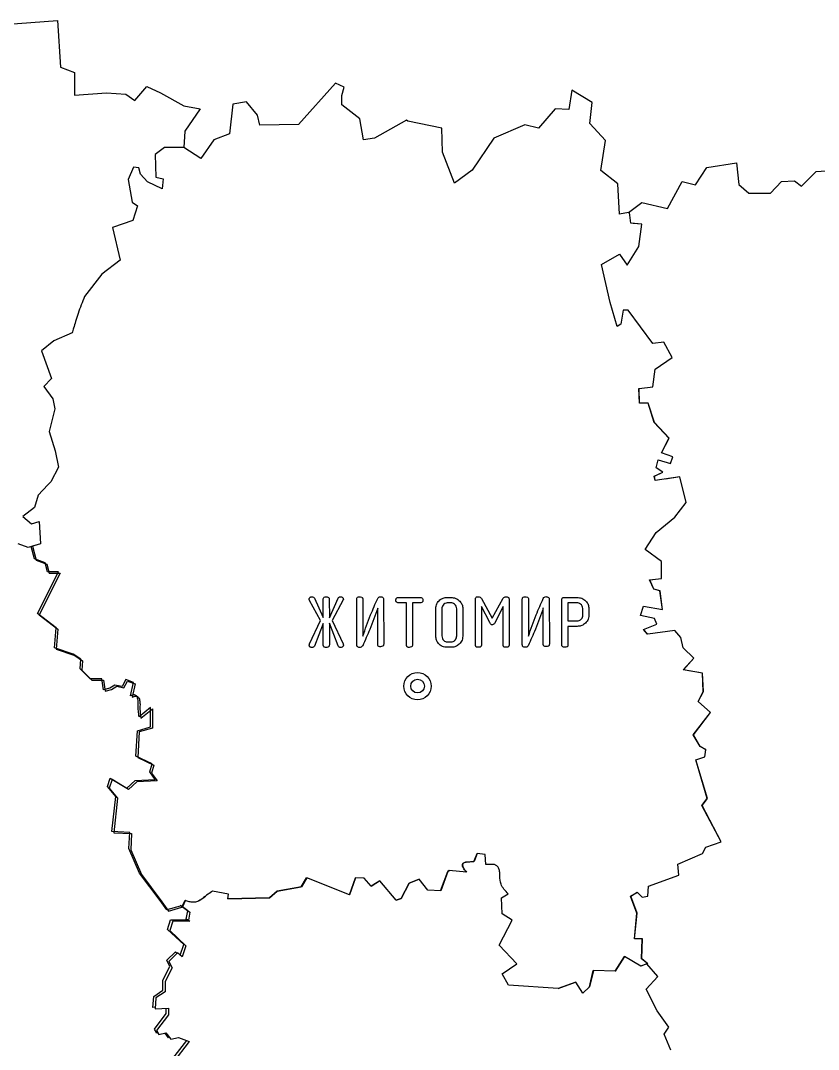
# Model space of a CAD drawing. Header units: millimetres. Extents: x 13 to 580, y 5 to 382.
# Drawn here: x 177.9 to 265.7, y 242.8 to 356.1 of the extents above; entities that cross this region are included whole.
import ezdxf

# ---------------------------------------------------------------- set-up
doc = ezdxf.new("R2010")
doc.units = ezdxf.units.MM

msp = doc.modelspace()

# ---------------------------------------------------------------- linework, layer by layer
at = {"color": 7, "linetype": 'Continuous', "lineweight": 25}
for p, q in [((176.04, 355.63), (181.91, 356.05)), ((181.91, 356.05), (182.27, 350.93)), ((182.27, 350.93), (183.8, 350.34)), ((183.8, 350.34), (183.8, 347.84)), ((212.55, 349.16), (208.46, 344.61)), ((213.49, 348.73), (212.55, 349.16)), ((183.8, 347.84), (187.3, 348.11)), ((187.3, 348.11), (189.45, 347.94)), ((189.45, 347.94), (190.45, 347.26)), ((190.45, 347.26), (191.75, 348.79)), ((191.75, 348.79), (193.27, 348.11)), ((193.27, 348.11), (195.84, 346.68)), ((213.23, 347.79), (213.49, 348.73)), ((213.23, 346.76), (213.23, 347.79)), ((238.57, 348.39), (238.25, 346.25)), ((240.81, 347.03), (238.57, 348.39)), ((195.84, 346.68), (197.62, 346.33)), ((201.23, 346.85), (200.87, 343.6)), ((202.75, 347.11), (201.23, 346.85)), ((203.95, 345.65), (202.75, 347.11)), ((215.21, 345.23), (213.23, 346.76)), ((240.55, 344.73), (240.81, 347.03)), ((197.62, 346.33), (195.94, 343.86)), ((204.21, 344.55), (203.95, 345.65)), ((236.72, 346.35), (234.91, 344.2)), ((238.25, 346.25), (236.72, 346.35)), ((208.46, 344.61), (204.21, 344.55)), ((215.63, 342.93), (215.21, 345.23)), ((220.34, 345.07), (216.83, 343.09)), ((220.5, 344.98), (220.34, 345.07)), ((224.26, 344.2), (220.5, 344.98)), ((233.38, 344.56), (229.97, 343.1)), ((234.91, 344.2), (233.38, 344.56)), ((242.27, 342.84), (240.55, 344.73)), ((195.94, 343.86), (195.84, 342.08)), ((200.87, 343.6), (199.15, 342.92)), ((224.33, 341.57), (224.26, 344.2)), ((199.15, 342.92), (197.72, 340.87)), ((216.83, 343.09), (215.63, 342.93)), ((229.97, 343.1), (227.57, 339.59)), ((241.76, 339.53), (242.27, 342.84)), ((193.7, 342.07), (192.69, 341.29)), ((192.69, 341.29), (192.76, 338.83)), ((195.84, 342.08), (193.7, 342.07)), ((197.72, 340.87), (195.84, 342.08)), ((225.63, 338.16), (224.33, 341.57)), ((190.29, 339.93), (189.71, 338.57)), ((190.88, 339.83), (190.29, 339.93)), ((191.07, 339.15), (190.88, 339.83)), ((252.17, 337.98), (253.43, 339.87)), ((253.43, 339.87), (256.68, 340.39)), ((256.68, 340.39), (256.94, 337.99)), ((191.82, 338.31), (191.07, 339.15)), ((192.76, 338.83), (193.54, 338.63)), ((227.57, 339.59), (225.63, 338.16)), ((243.64, 338.08), (241.76, 339.53)), ((263.85, 337.83), (265.47, 339.45)), ((265.47, 339.45), (269.92, 339.72)), ((189.71, 338.57), (190.13, 336.07)), ((193.44, 337.53), (191.82, 338.31)), ((193.54, 338.63), (193.44, 337.53)), ((243.8, 334.73), (243.64, 338.08)), ((249.09, 335.35), (250.71, 338.34)), ((250.71, 338.34), (252.17, 337.98)), ((256.94, 337.99), (258.04, 337.05)), ((260.44, 337.05), (261.64, 338.35)), ((261.64, 338.35), (263.07, 338.41)), ((263.07, 338.41), (263.85, 337.83)), ((258.04, 337.05), (260.44, 337.05)), ((190.13, 336.07), (190.72, 335.65)), ((190.72, 335.65), (190.2, 334.03)), ((244.81, 334.93), (246.27, 336.03)), ((246.27, 336.03), (249.09, 335.35)), ((244.79, 334.91), (243.8, 334.73)), ((244.9, 334.93), (244.77, 334.9)), ((244.77, 334.9), (244.81, 334.93)), ((245.07, 333.73), (244.9, 334.93)), ((190.2, 334.03), (187.99, 333.28)), ((187.99, 333.28), (188.84, 329.68)), ((246.27, 333.63), (245.07, 333.73)), ((246.27, 333.63), (245.31, 333.71)), ((245.94, 331.17), (246.27, 333.63)), ((245.94, 331.17), (246.27, 333.63)), ((244.65, 329.12), (245.94, 331.17)), ((244.65, 329.12), (245.94, 331.17)), ((188.84, 329.68), (186.79, 328.15)), ((241.82, 329.18), (243.8, 330.32)), ((241.83, 329.18), (243.8, 330.32)), ((243.8, 330.32), (244.65, 329.12)), ((243.8, 330.32), (243.8, 330.32)), ((242.77, 325.03), (241.82, 329.18)), ((242.77, 325.03), (241.83, 329.18)), ((186.79, 328.15), (184.91, 325.68)), ((243.55, 322.37), (242.77, 325.03)), ((243.55, 322.37), (242.77, 325.03)), ((244.23, 324.16), (243.97, 322.63)), ((244.75, 324.16), (244.23, 324.16)), ((247.48, 320.49), (244.75, 324.16)), ((247.48, 320.49), (244.75, 324.16)), ((243.97, 322.63), (243.55, 322.37)), ((243.55, 322.37), (243.55, 322.37)), ((181.51, 320.81), (180.15, 319.71)), ((183.55, 321.66), (181.51, 320.81)), ((248.68, 320.66), (247.48, 320.49)), ((248.68, 320.66), (247.48, 320.49)), ((249.62, 318.97), (248.68, 320.66)), ((249.62, 318.97), (248.68, 320.66)), ((180.15, 319.71), (181.25, 316.63)), ((247.74, 317.67), (249.62, 318.97)), ((247.74, 317.67), (249.62, 318.97)), ((247.48, 315.72), (247.74, 317.67)), ((247.48, 315.72), (247.74, 317.67)), ((181.25, 316.63), (180.41, 315.78)), ((180.41, 315.78), (181.42, 314.39)), ((245.95, 315.56), (246.88, 315.66)), ((246.02, 313.94), (245.95, 315.56)), ((245.96, 315.56), (247.48, 315.72)), ((246.02, 313.94), (245.96, 315.56)), ((181.42, 314.39), (181.61, 313.29)), ((246.96, 313.94), (246.02, 313.94)), ((246.96, 313.94), (246.02, 313.94)), ((247.65, 311.8), (246.96, 313.94)), ((247.64, 311.8), (246.96, 313.94)), ((181.61, 313.29), (181, 310.82)), ((249.26, 310.08), (247.64, 311.8)), ((249.27, 310.08), (247.65, 311.8)), ((181, 310.82), (181.68, 308.68)), ((248.42, 308.45), (249.26, 310.08)), ((248.43, 308.46), (249.27, 310.08)), ((181.68, 308.68), (182.04, 306.9)), ((249.69, 308.03), (248.42, 308.45)), ((249.69, 308.03), (248.43, 308.46)), ((247.84, 306.83), (248.07, 307.71)), ((247.84, 306.83), (248.07, 307.71)), ((248.07, 307.71), (249.43, 307.29)), ((248.07, 307.71), (248.07, 307.71)), ((249.43, 307.29), (249.69, 308.03)), ((249.43, 307.29), (249.69, 308.03)), ((182.04, 306.9), (181.19, 305.27)), ((247.64, 305.89), (248.59, 306.35)), ((247.74, 305.4), (247.64, 305.89)), ((247.65, 305.89), (248.59, 306.35)), ((247.75, 305.4), (247.65, 305.89)), ((248.59, 306.35), (247.84, 306.83)), ((248.59, 306.35), (247.84, 306.83)), ((180.84, 304.95), (179.8, 303.81)), ((181.19, 305.27), (180.84, 304.95)), ((247.75, 305.4), (247.74, 305.4)), ((250.47, 305.83), (247.75, 305.4)), ((250.47, 305.83), (248.87, 305.58)), ((251.16, 303.01), (250.47, 305.83)), ((251.15, 303), (250.47, 305.83)), ((179.8, 303.81), (179.38, 302.45)), ((179.38, 302.45), (178.11, 301.44)), ((249.89, 301.38), (251.16, 303.01)), ((249.89, 301.38), (251.15, 303)), ((178.11, 301.44), (179.05, 300.66)), ((247.84, 299.69), (249.89, 301.38)), ((247.85, 299.69), (249.89, 301.38)), ((179.05, 300.66), (179.9, 300.92)), ((179.9, 300.92), (180.06, 298.46)), ((246.64, 297.81), (247.84, 299.69)), ((246.65, 297.81), (247.85, 299.69)), ((178.7, 298.04), (177.6, 298.46)), ((180.06, 298.46), (178.7, 298.04)), ((179.4, 296.79), (179.02, 298.14)), ((180.06, 298.46), (179.15, 298.17)), ((179.15, 298.17), (179.58, 296.64)), ((180.56, 296.37), (179.4, 296.79)), ((248.43, 296.51), (246.64, 297.81)), ((248.44, 296.51), (246.65, 297.81)), ((179.58, 296.64), (180.74, 296.22)), ((180.82, 295.36), (180.56, 296.37)), ((180.74, 296.22), (181, 295.21)), ((248.43, 294.63), (248.43, 296.51)), ((248.44, 294.63), (248.44, 296.51)), ((179.72, 290.76), (182.02, 295.36)), ((182.21, 295.21), (179.9, 290.61)), ((182.02, 295.36), (180.82, 295.36)), ((181, 295.21), (182.21, 295.21)), ((247.13, 294.47), (248.43, 294.63)), ((247.14, 294.47), (248.44, 294.63)), ((247.59, 293.46), (247.13, 294.47)), ((247.59, 293.46), (247.14, 294.47)), ((248.28, 293.27), (247.59, 293.46)), ((248.27, 293.27), (247.59, 293.46)), ((210.22, 292.47), (211.19, 290.33)), ((211.19, 290.33), (211.19, 292.34)), ((211.85, 292.34), (211.86, 290.31)), ((211.86, 290.31), (212.82, 292.47)), ((213.37, 292.27), (212.17, 290.01)), ((214.87, 287.33), (214.87, 292.35)), ((215.54, 292.35), (215.54, 288.28)), ((217.84, 292.32), (217.85, 287.38)), ((219.45, 292.54), (221.83, 292.54)), ((224.83, 292.55), (225.23, 292.55)), ((227.94, 287.31), (227.94, 292.32)), ((228.6, 292.43), (229.79, 290.26)), ((229.79, 290.26), (231, 292.46)), ((231.65, 292.32), (231.66, 287.32)), ((233.11, 287.34), (233.11, 292.36)), ((233.78, 292.36), (233.78, 288.29)), ((236.08, 292.33), (236.09, 287.39)), ((237.47, 287.32), (237.47, 292.29)), ((237.74, 292.55), (239.11, 292.55)), ((248.53, 291.23), (248.27, 293.27)), ((248.54, 291.23), (248.28, 293.27)), ((210.88, 290), (209.68, 292.21)), ((217.18, 287.38), (217.18, 291.38)), ((220.34, 291.95), (219.45, 291.95)), ((220.34, 287.31), (220.34, 291.95)), ((221.01, 291.95), (221.01, 287.31)), ((221.83, 291.95), (221.01, 291.95)), ((223.58, 288.27), (223.58, 291.32)), ((224.25, 291.28), (224.25, 288.31)), ((225.22, 291.95), (224.84, 291.95)), ((225.89, 288.31), (225.89, 291.28)), ((226.56, 291.33), (226.56, 288.27)), ((229.52, 289.77), (228.61, 291.56)), ((228.61, 291.56), (228.61, 287.31)), ((230.99, 291.56), (230.04, 289.69)), ((230.99, 287.32), (230.99, 291.56)), ((235.42, 287.39), (235.42, 291.39)), ((239.1, 291.96), (238.14, 291.96)), ((238.14, 291.96), (238.14, 289.95)), ((239.77, 290.59), (239.77, 291.31)), ((240.44, 291.34), (240.44, 290.57)), ((246.13, 290.54), (246.45, 291.58)), ((246.14, 290.54), (246.46, 291.58)), ((246.45, 291.58), (246.46, 291.58)), ((246.46, 291.58), (248.54, 291.23)), ((181.76, 289.2), (179.72, 290.76)), ((179.9, 290.61), (181.95, 289.05)), ((209.68, 287.42), (210.88, 290)), ((212.17, 290.01), (213.37, 287.43)), ((247.65, 290.22), (246.13, 290.54)), ((247.66, 290.22), (246.14, 290.54)), ((247.91, 289.6), (247.65, 290.22)), ((247.92, 289.6), (247.66, 290.22)), ((181.6, 286.99), (181.76, 289.2)), ((181.95, 289.05), (181.79, 286.84)), ((211.19, 289.69), (210.23, 287.19)), ((211.19, 287.31), (211.19, 289.69)), ((212.82, 287.2), (211.86, 289.7)), ((211.86, 289.7), (211.86, 287.31)), ((238.14, 289.95), (239.1, 289.95)), ((239.14, 289.36), (238.14, 289.36)), ((238.14, 289.36), (238.14, 287.32)), ((246.45, 289.02), (247.91, 289.6)), ((246.91, 288.5), (246.45, 289.02)), ((246.46, 289.02), (247.92, 289.6)), ((246.92, 288.5), (246.46, 289.02)), ((249.9, 288.92), (246.92, 288.5)), ((250.57, 288.14), (249.89, 288.92)), ((250.58, 288.15), (249.9, 288.92)), ((246.92, 288.5), (246.91, 288.5)), ((250.83, 286.98), (250.57, 288.14)), ((250.84, 286.98), (250.58, 288.15)), ((183.65, 286.31), (181.6, 286.99)), ((181.79, 286.84), (183.83, 286.16)), ((225.23, 287.05), (224.84, 287.05)), ((224.85, 287.64), (225.22, 287.64)), ((252, 285.84), (250.83, 286.98)), ((252.01, 285.84), (250.84, 286.98)), ((184.49, 285.73), (183.65, 286.31)), ((183.83, 286.16), (184.68, 285.58)), ((184.42, 284.69), (184.49, 285.73)), ((184.68, 285.58), (184.61, 284.54)), ((250.83, 284.58), (252, 285.84)), ((250.85, 284.58), (252.01, 285.84)), ((185.53, 283.59), (184.42, 284.69)), ((184.61, 284.54), (185.72, 283.44)), ((252.94, 284.22), (250.83, 284.58)), ((252.96, 284.22), (250.85, 284.58)), ((186.79, 283.59), (185.53, 283.59)), ((185.72, 283.44), (186.98, 283.44)), ((186.99, 282.38), (186.79, 283.59)), ((186.98, 283.44), (187.18, 282.24)), ((189.45, 283.49), (189.03, 282.74)), ((189.22, 282.6), (189.64, 283.34)), ((190.3, 283.16), (189.45, 283.49)), ((189.64, 283.34), (190.49, 283.02)), ((253.04, 282.17), (252.94, 284.22)), ((253.05, 282.18), (252.96, 284.22)), ((187.67, 282.55), (186.99, 282.38)), ((187.18, 282.24), (187.86, 282.4)), ((188.25, 282.9), (187.67, 282.55)), ((187.86, 282.4), (188.44, 282.76)), ((189.03, 282.74), (188.25, 282.9)), ((188.44, 282.76), (189.22, 282.6)), ((189.97, 281.7), (190.3, 283.16)), ((190.49, 283.02), (190.16, 281.56)), ((252.46, 281.07), (253.04, 282.17)), ((252.47, 281.07), (253.05, 282.18)), ((253.82, 279.87), (252.46, 281.07)), ((253.83, 279.87), (252.47, 281.07)), ((192.18, 280.44), (190.91, 279.4)), ((191.1, 279.26), (192.37, 280.29)), ((192.18, 278.3), (192.18, 280.44)), ((192.37, 280.29), (192.37, 278.15)), ((251.94, 277.4), (253.82, 279.87)), ((251.96, 277.41), (253.83, 279.87)), ((190.55, 275.05), (190.72, 277.87)), ((190.72, 277.87), (192.18, 278.3)), ((190.91, 277.73), (190.75, 274.91)), ((192.37, 278.15), (190.91, 277.73)), ((252.69, 276.14), (251.94, 277.4)), ((252.7, 276.14), (251.96, 277.41)), ((253.31, 275.78), (252.69, 276.14)), ((253.32, 275.79), (252.7, 276.14)), ((253.21, 275), (253.31, 275.78)), ((253.22, 275.01), (253.32, 275.79)), ((192.34, 274.21), (190.55, 275.05)), ((190.75, 274.91), (192.53, 274.06)), ((192.08, 273.33), (192.34, 274.21)), ((252.2, 274.68), (253.21, 275)), ((253.47, 270.4), (252.2, 274.68)), ((252.22, 274.68), (253.22, 275.01)), ((253.49, 270.4), (252.22, 274.68)), ((192.69, 272.49), (192.08, 273.33)), ((192.53, 274.06), (192.27, 273.19)), ((192.27, 273.19), (192.89, 272.34)), ((187.41, 271.71), (187.73, 272.65)), ((187.93, 272.5), (187.6, 271.56)), ((187.73, 272.65), (189.55, 271.55)), ((189.74, 271.4), (187.93, 272.5)), ((189.55, 271.55), (190.46, 272.39)), ((190.65, 272.25), (189.74, 271.4)), ((190.46, 272.39), (192.69, 272.49)), ((192.89, 272.34), (190.65, 272.25)), ((188.35, 270.61), (187.41, 271.71)), ((187.6, 271.56), (188.54, 270.46)), ((187.92, 266.78), (188.35, 270.61)), ((188.54, 270.46), (188.13, 266.63)), ((252.89, 269.65), (253.47, 270.4)), ((255, 265.63), (252.89, 269.65)), ((252.9, 269.65), (253.49, 270.4)), ((255.01, 265.63), (252.9, 269.65)), ((189.87, 266.68), (187.92, 266.78)), ((188.13, 266.63), (190.07, 266.54)), ((189.77, 264.9), (189.87, 266.68)), ((190.07, 266.54), (189.98, 264.75)), ((253.31, 265.04), (255, 265.63)), ((253.33, 265.04), (255.01, 265.63)), ((190.97, 262.17), (189.77, 264.9)), ((189.98, 264.75), (191.18, 262.03)), ((227.78, 263.47), (228.13, 264.35)), ((228.15, 264.35), (227.8, 263.47)), ((228.13, 264.35), (228.15, 264.35)), ((229, 264.25), (228.15, 264.35)), ((229.09, 263.15), (229, 264.25)), ((250.23, 263.16), (252.95, 264.36)), ((250.24, 263.16), (252.97, 264.36)), ((252.95, 264.36), (253.31, 265.04)), ((252.97, 264.36), (253.33, 265.04)), ((226.93, 263.41), (227.78, 263.47)), ((227.8, 263.47), (226.95, 263.41)), ((230.04, 263.15), (229.09, 263.15)), ((250.33, 261.96), (250.23, 263.16)), ((250.34, 261.96), (250.24, 263.16)), ((193.21, 259.18), (190.97, 262.17)), ((191.18, 262.03), (193.42, 259.04)), ((208.76, 260.67), (209.35, 261.68)), ((209.37, 261.68), (208.78, 260.67)), ((209.35, 261.68), (209.37, 261.67)), ((214.07, 259.8), (209.37, 261.68)), ((214.06, 259.81), (214.73, 261.68)), ((214.75, 261.68), (214.07, 259.8)), ((214.73, 261.68), (214.75, 261.68)), ((215.69, 261.62), (214.75, 261.68)), ((224.11, 260.23), (224.89, 262.37)), ((224.91, 262.37), (224.13, 260.23)), ((224.89, 262.37), (225.05, 262.47)), ((225.07, 262.47), (224.91, 262.37)), ((225.05, 262.47), (225.07, 262.46)), ((226.95, 262.3), (225.07, 262.47)), ((246.99, 260.76), (250.33, 261.96)), ((247, 260.76), (250.34, 261.96)), ((206.1, 260.22), (208.76, 260.67)), ((208.78, 260.67), (206.12, 260.22)), ((216.47, 260.74), (215.69, 261.62)), ((216.47, 260.75), (217.39, 261.36)), ((217.41, 261.36), (216.47, 260.74)), ((217.39, 261.36), (217.4, 261.35)), ((219.2, 259.22), (217.41, 261.36)), ((219.76, 259.38), (220.64, 261.1)), ((220.66, 261.1), (219.78, 259.38)), ((220.64, 261.1), (221.74, 261.52)), ((221.76, 261.52), (220.66, 261.1)), ((221.74, 261.52), (221.75, 261.52)), ((222.7, 260.32), (221.76, 261.52)), ((246.92, 259.65), (246.99, 260.76)), ((246.94, 259.65), (247, 260.76)), ((200.77, 259.89), (198.99, 260.21)), ((200.67, 259.37), (200.77, 259.89)), ((200.67, 259.37), (205.26, 259.47)), ((205.28, 259.47), (200.67, 259.37)), ((205.26, 259.47), (206.1, 260.22)), ((206.12, 260.22), (205.28, 259.47)), ((224.13, 260.23), (222.7, 260.32)), ((230.82, 259.48), (231.56, 259.91)), ((230.88, 257.7), (230.82, 259.48)), ((245.04, 259.65), (245.72, 260.07)), ((245.72, 257.77), (245.04, 259.65)), ((245.06, 259.65), (245.74, 260.08)), ((245.74, 257.77), (245.06, 259.65)), ((245.72, 260.07), (245.73, 260.07)), ((245.74, 260.08), (246.32, 259.56)), ((246.32, 259.56), (246.94, 259.65)), ((246.32, 259.56), (246.92, 259.65)), ((193.96, 258.15), (193.21, 259.18)), ((193.42, 259.04), (194.16, 258)), ((195.42, 258.57), (193.96, 258.15)), ((194.16, 258), (195.62, 258.43)), ((195.45, 258.63), (195.42, 258.57)), ((195.67, 258.47), (195.45, 258.63)), ((195.62, 258.43), (195.98, 259.21)), ((196, 259.2), (195.65, 258.42)), ((195.65, 258.42), (195.68, 258.49)), ((196.26, 258.05), (195.67, 258.47)), ((195.68, 258.49), (196.49, 257.91)), ((197.51, 259.17), (197.83, 259.37)), ((219.2, 259.22), (219.76, 259.38)), ((219.78, 259.38), (219.2, 259.22)), ((196.1, 257.14), (196.26, 258.05)), ((196.26, 257.04), (196.1, 257.14)), ((196.49, 257.91), (196.33, 257)), ((231.99, 257.02), (230.88, 257.7)), ((245.46, 254.95), (245.72, 257.77)), ((245.48, 254.95), (245.74, 257.77)), ((194.05, 256), (194.38, 257.04)), ((195.84, 254.32), (194.05, 256)), ((194.61, 256.9), (194.28, 255.86)), ((194.38, 257.04), (196.26, 257.04)), ((196.49, 256.9), (194.61, 256.9)), ((196.33, 257), (196.49, 256.9)), ((230.56, 254.26), (231.99, 257.02)), ((194.28, 255.86), (196.07, 254.17)), ((246.31, 254.95), (245.46, 254.95)), ((246.33, 254.95), (245.48, 254.95)), ((246.24, 252.74), (246.31, 254.95)), ((246.26, 252.74), (246.33, 254.95)), ((195.43, 253.15), (195.84, 254.32)), ((196.07, 254.17), (195.65, 252.97)), ((232.51, 252.22), (230.56, 254.26)), ((193.96, 252.6), (194.9, 253.54)), ((194.31, 251.92), (193.96, 252.6)), ((195.13, 253.4), (194.19, 252.45)), ((194.9, 253.54), (195.1, 253.37)), ((195.65, 252.97), (195.13, 253.4)), ((243.33, 251.38), (244.36, 253)), ((244.38, 253), (243.35, 251.38)), ((244.36, 253), (244.38, 252.99)), ((246.17, 251.96), (244.38, 253)), ((246.93, 252.22), (246.24, 252.74)), ((246.94, 252.22), (246.26, 252.74)), ((193.53, 250.39), (194.31, 251.92)), ((194.55, 251.77), (193.77, 250.25)), ((194.19, 252.45), (194.55, 251.77)), ((230.89, 251.11), (232.51, 252.22)), ((240.5, 249.66), (240.92, 251.47)), ((240.95, 251.47), (240.52, 249.66)), ((240.92, 251.47), (240.94, 251.47)), ((243.35, 251.38), (240.95, 251.47)), ((246.16, 251.97), (246.49, 252.08)), ((246.82, 252.19), (246.17, 251.96)), ((246.81, 252.19), (246.94, 252.22)), ((246.81, 252.19), (246.81, 252.19)), ((248.05, 250.8), (246.82, 252.19)), ((246.88, 252.21), (246.93, 252.22)), ((193.53, 249.29), (193.53, 250.39)), ((231.57, 249.85), (230.89, 251.11)), ((246.75, 249.4), (248.05, 250.8)), ((192.53, 248.61), (193.53, 249.29)), ((193.77, 250.25), (193.77, 249.14)), ((237.05, 249.49), (231.57, 249.85)), ((237.04, 249.49), (238.98, 250.18)), ((239, 250.18), (237.05, 249.49)), ((238.98, 250.18), (238.98, 250.17)), ((239.78, 248.98), (239, 250.18)), ((239.77, 248.99), (240.5, 249.66)), ((240.52, 249.66), (239.78, 248.98)), ((247.96, 247.03), (246.75, 249.4)), ((192.43, 247.41), (192.53, 248.61)), ((192.76, 248.46), (192.67, 247.26)), ((193.77, 249.14), (192.76, 248.46)), ((192.68, 247.42), (192.43, 247.41)), ((192.67, 247.26), (194.13, 247.33)), ((193.89, 246.72), (193.89, 247.32)), ((194.13, 247.33), (194.13, 246.58)), ((249.25, 245.25), (247.96, 247.03)), ((192.59, 245.01), (193.89, 246.72)), ((194.13, 246.58), (192.83, 244.86)), ((192.85, 244.58), (192.59, 245.01)), ((192.83, 244.86), (193.09, 244.44)), ((248.74, 244.47), (249.25, 245.25)), ((192.98, 244.61), (192.85, 244.58)), ((193.09, 244.44), (193.87, 244.6)), ((194.15, 244.06), (193.76, 244.58)), ((193.87, 244.6), (194.39, 243.92)), ((194.26, 244.09), (194.15, 244.06)), ((194.38, 241.44), (196.16, 243.76)), ((194.39, 243.92), (195.23, 244.08)), ((196.43, 243.66), (194.62, 241.29)), ((195.23, 244.08), (196.43, 243.66)), ((249.48, 242.69), (248.74, 244.47))]:
    msp.add_line(p, q, dxfattribs=at)
for radius in [1.5, 0.75]:
    msp.add_circle((221.57, 282.78), radius, dxfattribs=at)
for points, knots in [([(184.91, 325.68), (184.66, 325.06), (184.28, 324.16), (184, 323.22), (183.91, 322.92)], [0, 0, 0, 0, 0.6843924, 1, 1, 1, 1]), ([(183.91, 322.92), (183.84, 322.68), (183.72, 322.26), (183.6, 321.84), (183.55, 321.66)], [0, 0, 0, 0, 0.579253, 1, 1, 1, 1]), ([(209.65, 292.34), (209.65, 292.39), (209.65, 292.47), (209.73, 292.57), (209.83, 292.61), (209.89, 292.61), (209.92, 292.61)], [0, 0, 0, 0, 0.2806377, 0.5589721, 0.7788631, 1, 1, 1, 1]), ([(209.68, 292.21), (209.67, 292.23), (209.65, 292.28), (209.65, 292.32), (209.65, 292.34)], [0, 0, 0, 0, 0.559202, 1, 1, 1, 1]), ([(209.92, 292.61), (209.99, 292.61), (210.11, 292.6), (210.18, 292.51), (210.22, 292.47)], [0, 0, 0, 0, 0.560979, 1, 1, 1, 1]), ([(211.19, 292.34), (211.19, 292.38), (211.19, 292.47), (211.3, 292.6), (211.42, 292.61), (211.49, 292.61)], [0, 0, 0, 0, 0.281436, 0.560197, 1, 1, 1, 1]), ([(211.49, 292.61), (211.54, 292.61), (211.63, 292.61), (211.76, 292.56), (211.84, 292.46), (211.85, 292.38), (211.85, 292.34)], [0, 0, 0, 0, 0.281228, 0.560987, 0.779912, 1, 1, 1, 1]), ([(212.82, 292.47), (212.85, 292.51), (212.91, 292.6), (213.01, 292.61), (213.05, 292.61)], [0, 0, 0, 0, 0.559513, 1, 1, 1, 1]), ([(213.05, 292.61), (213.09, 292.61), (213.19, 292.61), (213.32, 292.56), (213.39, 292.46), (213.4, 292.38), (213.4, 292.35)], [0, 0, 0, 0, 0.28124, 0.560551, 0.779656, 1, 1, 1, 1]), ([(213.4, 292.35), (213.4, 292.33), (213.4, 292.3), (213.38, 292.28), (213.37, 292.27)], [0, 0, 0, 0, 0.559006, 1, 1, 1, 1]), ([(214.87, 292.35), (214.87, 292.39), (214.88, 292.48), (214.99, 292.6), (215.1, 292.61), (215.17, 292.61)], [0, 0, 0, 0, 0.281448, 0.560417, 1, 1, 1, 1]), ([(215.17, 292.61), (215.26, 292.61), (215.37, 292.61), (215.48, 292.53), (215.53, 292.46), (215.54, 292.39), (215.54, 292.35)], [0, 0, 0, 0, 0.498897, 0.624506, 0.750276, 1, 1, 1, 1]), ([(215.54, 288.28), (215.82, 289.07), (216.31, 290.47), (216.92, 291.83), (217.18, 292.43)], [0, 0, 0, 0, 0.559855, 1, 1, 1, 1]), ([(217.18, 292.43), (217.22, 292.49), (217.3, 292.59), (217.42, 292.61), (217.48, 292.62)], [0, 0, 0, 0, 0.559078, 1, 1, 1, 1]), ([(217.48, 292.62), (217.53, 292.61), (217.62, 292.61), (217.76, 292.55), (217.84, 292.44), (217.84, 292.36), (217.84, 292.32)], [0, 0, 0, 0, 0.281021, 0.56014, 0.77958, 1, 1, 1, 1]), ([(219.19, 292.24), (219.19, 292.29), (219.19, 292.37), (219.25, 292.48), (219.35, 292.54), (219.42, 292.54), (219.45, 292.54)], [0, 0, 0, 0, 0.281082, 0.559589, 0.779229, 1, 1, 1, 1]), ([(219.45, 291.95), (219.41, 291.95), (219.33, 291.96), (219.23, 292.04), (219.19, 292.14), (219.19, 292.21), (219.19, 292.24)], [0, 0, 0, 0, 0.280325, 0.558434, 0.778751, 1, 1, 1, 1]), ([(221.83, 292.54), (221.88, 292.54), (221.97, 292.54), (222.1, 292.47), (222.16, 292.36), (222.17, 292.28), (222.17, 292.25)], [0, 0, 0, 0, 0.280904, 0.559553, 0.779124, 1, 1, 1, 1]), ([(222.17, 292.25), (222.17, 292.2), (222.16, 292.1), (222.03, 291.96), (221.91, 291.95), (221.83, 291.95)], [0, 0, 0, 0, 0.281394, 0.560261, 1, 1, 1, 1]), ([(223.58, 291.32), (223.61, 291.51), (223.65, 291.87), (224, 292.27), (224.4, 292.51), (224.69, 292.53), (224.83, 292.55)], [0, 0, 0, 0, 0.2794216, 0.5592025, 0.779537, 1, 1, 1, 1]), ([(225.23, 292.55), (225.41, 292.53), (225.79, 292.49), (226.22, 292.17), (226.51, 291.77), (226.54, 291.47), (226.56, 291.33)], [0, 0, 0, 0, 0.280058, 0.559753, 0.780026, 1, 1, 1, 1]), ([(227.94, 292.32), (227.94, 292.37), (227.95, 292.46), (228.02, 292.57), (228.12, 292.62), (228.19, 292.62), (228.23, 292.62)], [0, 0, 0, 0, 0.2808638, 0.5588539, 0.7790063, 1, 1, 1, 1]), ([(228.23, 292.62), (228.31, 292.61), (228.46, 292.59), (228.56, 292.48), (228.6, 292.43)], [0, 0, 0, 0, 0.558511, 1, 1, 1, 1]), ([(231, 292.46), (231.04, 292.51), (231.12, 292.6), (231.24, 292.62), (231.29, 292.62)], [0, 0, 0, 0, 0.560308, 1, 1, 1, 1]), ([(231.29, 292.62), (231.34, 292.62), (231.44, 292.62), (231.57, 292.56), (231.65, 292.44), (231.65, 292.36), (231.65, 292.32)], [0, 0, 0, 0, 0.280986, 0.560251, 0.779642, 1, 1, 1, 1]), ([(233.11, 292.36), (233.11, 292.4), (233.12, 292.49), (233.23, 292.61), (233.34, 292.62), (233.41, 292.62)], [0, 0, 0, 0, 0.2814482, 0.5604169, 1, 1, 1, 1]), ([(233.41, 292.62), (233.5, 292.62), (233.61, 292.61), (233.72, 292.54), (233.77, 292.47), (233.78, 292.4), (233.78, 292.36)], [0, 0, 0, 0, 0.498897, 0.624506, 0.750276, 1, 1, 1, 1]), ([(233.78, 288.29), (234.06, 289.08), (234.55, 290.48), (235.16, 291.84), (235.42, 292.44)], [0, 0, 0, 0, 0.559855, 1, 1, 1, 1]), ([(235.42, 292.44), (235.46, 292.5), (235.54, 292.6), (235.66, 292.62), (235.71, 292.63)], [0, 0, 0, 0, 0.559078, 1, 1, 1, 1]), ([(235.71, 292.63), (235.76, 292.62), (235.86, 292.62), (236, 292.56), (236.08, 292.45), (236.08, 292.37), (236.08, 292.33)], [0, 0, 0, 0, 0.281021, 0.56014, 0.77958, 1, 1, 1, 1]), ([(237.47, 292.29), (237.47, 292.33), (237.47, 292.41), (237.54, 292.51), (237.64, 292.55), (237.7, 292.55), (237.74, 292.55)], [0, 0, 0, 0, 0.280738, 0.5585041, 0.7787512, 1, 1, 1, 1]), ([(239.11, 292.55), (239.3, 292.53), (239.67, 292.5), (240.1, 292.18), (240.39, 291.78), (240.42, 291.48), (240.44, 291.34)], [0, 0, 0, 0, 0.28001, 0.559683, 0.779981, 1, 1, 1, 1]), ([(217.18, 291.38), (216.9, 290.59), (216.4, 289.18), (215.79, 287.82), (215.53, 287.22)], [0, 0, 0, 0, 0.559866, 1, 1, 1, 1]), ([(224.84, 291.95), (224.75, 291.93), (224.57, 291.9), (224.38, 291.72), (224.27, 291.5), (224.26, 291.35), (224.25, 291.28)], [0, 0, 0, 0, 0.278576, 0.558776, 0.779258, 1, 1, 1, 1]), ([(225.89, 291.28), (225.87, 291.38), (225.85, 291.58), (225.67, 291.79), (225.45, 291.93), (225.29, 291.94), (225.22, 291.95)], [0, 0, 0, 0, 0.279536, 0.559301, 0.779565, 1, 1, 1, 1]), ([(235.42, 291.39), (235.14, 290.6), (234.64, 289.19), (234.03, 287.83), (233.77, 287.23)], [0, 0, 0, 0, 0.5598665, 1, 1, 1, 1]), ([(239.77, 291.31), (239.76, 291.41), (239.73, 291.61), (239.54, 291.81), (239.33, 291.94), (239.18, 291.95), (239.1, 291.96)], [0, 0, 0, 0, 0.279246, 0.559282, 0.779667, 1, 1, 1, 1]), ([(239.1, 289.95), (239.2, 289.96), (239.39, 289.98), (239.61, 290.15), (239.75, 290.36), (239.76, 290.52), (239.77, 290.59)], [0, 0, 0, 0, 0.279682, 0.559538, 0.779743, 1, 1, 1, 1]), ([(240.44, 290.57), (240.41, 290.38), (240.36, 290.01), (240, 289.62), (239.58, 289.39), (239.28, 289.37), (239.14, 289.36)], [0, 0, 0, 0, 0.279027, 0.558953, 0.779361, 1, 1, 1, 1]), ([(229.76, 289.53), (229.72, 289.54), (229.66, 289.55), (229.58, 289.65), (229.55, 289.73), (229.52, 289.77)], [0, 0, 0, 0, 0.277495, 0.559505, 1, 1, 1, 1]), ([(230.04, 289.69), (230.03, 289.66), (229.99, 289.61), (229.89, 289.54), (229.81, 289.54), (229.76, 289.53)], [0, 0, 0, 0, 0.280397, 0.561585, 1, 1, 1, 1]), ([(224.84, 287.05), (224.65, 287.07), (224.29, 287.11), (223.88, 287.44), (223.62, 287.84), (223.6, 288.12), (223.58, 288.27)], [0, 0, 0, 0, 0.27966, 0.559437, 0.77969, 1, 1, 1, 1]), ([(224.25, 288.31), (224.26, 288.22), (224.28, 288.03), (224.43, 287.81), (224.63, 287.67), (224.77, 287.65), (224.85, 287.64)], [0, 0, 0, 0, 0.280187, 0.559745, 0.780167, 1, 1, 1, 1]), ([(225.22, 287.64), (225.32, 287.65), (225.51, 287.68), (225.73, 287.86), (225.87, 288.08), (225.88, 288.23), (225.89, 288.31)], [0, 0, 0, 0, 0.279558, 0.55924, 0.779562, 1, 1, 1, 1]), ([(226.56, 288.27), (226.53, 288.08), (226.47, 287.7), (226.1, 287.31), (225.67, 287.08), (225.38, 287.06), (225.23, 287.05)], [0, 0, 0, 0, 0.278912, 0.558842, 0.779269, 1, 1, 1, 1]), ([(209.65, 287.3), (209.65, 287.32), (209.65, 287.36), (209.67, 287.4), (209.68, 287.42)], [0, 0, 0, 0, 0.559016, 1, 1, 1, 1]), ([(209.92, 287.04), (209.88, 287.04), (209.8, 287.04), (209.7, 287.11), (209.65, 287.2), (209.65, 287.27), (209.65, 287.3)], [0, 0, 0, 0, 0.280854, 0.559197, 0.779147, 1, 1, 1, 1]), ([(210.23, 287.19), (210.21, 287.16), (210.17, 287.11), (210.06, 287.05), (209.98, 287.04), (209.92, 287.04)], [0, 0, 0, 0, 0.279813, 0.560614, 1, 1, 1, 1]), ([(211.49, 287.04), (211.44, 287.04), (211.36, 287.04), (211.25, 287.1), (211.19, 287.21), (211.19, 287.27), (211.19, 287.31)], [0, 0, 0, 0, 0.281089, 0.559631, 0.779276, 1, 1, 1, 1]), ([(211.86, 287.31), (211.85, 287.27), (211.85, 287.21), (211.8, 287.12), (211.67, 287.05), (211.56, 287.04), (211.49, 287.04)], [0, 0, 0, 0, 0.1869768, 0.3733352, 0.5603794, 1, 1, 1, 1]), ([(213.06, 287.04), (213.03, 287.04), (212.97, 287.05), (212.88, 287.09), (212.84, 287.16), (212.82, 287.2)], [0, 0, 0, 0, 0.280658, 0.561188, 1, 1, 1, 1]), ([(213.4, 287.3), (213.4, 287.27), (213.4, 287.21), (213.35, 287.12), (213.24, 287.05), (213.14, 287.04), (213.06, 287.04)], [0, 0, 0, 0, 0.1875623, 0.3741601, 0.5607005, 1, 1, 1, 1]), ([(213.37, 287.43), (213.38, 287.4), (213.4, 287.36), (213.4, 287.32), (213.4, 287.3)], [0, 0, 0, 0, 0.560222, 1, 1, 1, 1]), ([(215.17, 287.04), (215.12, 287.04), (215.04, 287.05), (214.93, 287.12), (214.88, 287.23), (214.88, 287.3), (214.87, 287.33)], [0, 0, 0, 0, 0.280651, 0.558693, 0.778951, 1, 1, 1, 1]), ([(215.53, 287.22), (215.5, 287.19), (215.46, 287.12), (215.33, 287.05), (215.23, 287.04), (215.17, 287.04)], [0, 0, 0, 0, 0.279875, 0.560613, 1, 1, 1, 1]), ([(217.48, 287.12), (217.43, 287.12), (217.35, 287.12), (217.24, 287.18), (217.18, 287.28), (217.18, 287.35), (217.18, 287.38)], [0, 0, 0, 0, 0.281021, 0.559655, 0.779356, 1, 1, 1, 1]), ([(217.85, 287.38), (217.84, 287.34), (217.84, 287.27), (217.78, 287.2), (217.68, 287.13), (217.56, 287.12), (217.48, 287.12)], [0, 0, 0, 0, 0.249747, 0.375396, 0.501139, 1, 1, 1, 1]), ([(220.64, 287.04), (220.6, 287.04), (220.51, 287.05), (220.41, 287.11), (220.35, 287.21), (220.35, 287.27), (220.34, 287.31)], [0, 0, 0, 0, 0.281048, 0.559888, 0.779367, 1, 1, 1, 1]), ([(221.01, 287.31), (221.01, 287.26), (221, 287.2), (220.95, 287.13), (220.84, 287.05), (220.73, 287.05), (220.64, 287.04)], [0, 0, 0, 0, 0.249711, 0.375218, 0.501119, 1, 1, 1, 1]), ([(228.24, 287.05), (228.19, 287.05), (228.11, 287.05), (228, 287.11), (227.95, 287.21), (227.94, 287.28), (227.94, 287.31)], [0, 0, 0, 0, 0.281082, 0.559589, 0.779229, 1, 1, 1, 1]), ([(228.61, 287.31), (228.61, 287.28), (228.6, 287.22), (228.55, 287.13), (228.43, 287.05), (228.32, 287.05), (228.24, 287.05)], [0, 0, 0, 0, 0.187044, 0.373356, 0.560359, 1, 1, 1, 1]), ([(231.29, 287.05), (231.24, 287.05), (231.16, 287.05), (231.05, 287.11), (230.99, 287.21), (230.99, 287.28), (230.99, 287.32)], [0, 0, 0, 0, 0.281082, 0.559589, 0.779229, 1, 1, 1, 1]), ([(231.66, 287.32), (231.65, 287.28), (231.65, 287.22), (231.6, 287.13), (231.47, 287.06), (231.36, 287.05), (231.29, 287.05)], [0, 0, 0, 0, 0.187044, 0.373356, 0.560359, 1, 1, 1, 1]), ([(233.41, 287.05), (233.36, 287.05), (233.27, 287.06), (233.17, 287.13), (233.12, 287.24), (233.12, 287.31), (233.11, 287.34)], [0, 0, 0, 0, 0.2806514, 0.5586934, 0.7789514, 1, 1, 1, 1]), ([(233.77, 287.23), (233.74, 287.2), (233.7, 287.13), (233.57, 287.06), (233.47, 287.05), (233.41, 287.05)], [0, 0, 0, 0, 0.279875, 0.560613, 1, 1, 1, 1]), ([(235.71, 287.13), (235.67, 287.13), (235.59, 287.13), (235.48, 287.19), (235.42, 287.29), (235.42, 287.36), (235.42, 287.39)], [0, 0, 0, 0, 0.281021, 0.559655, 0.779356, 1, 1, 1, 1]), ([(236.09, 287.39), (236.08, 287.35), (236.08, 287.28), (236.02, 287.21), (235.91, 287.14), (235.8, 287.13), (235.71, 287.13)], [0, 0, 0, 0, 0.249747, 0.375396, 0.501139, 1, 1, 1, 1]), ([(237.77, 287.05), (237.72, 287.05), (237.64, 287.06), (237.53, 287.12), (237.47, 287.22), (237.47, 287.28), (237.47, 287.32)], [0, 0, 0, 0, 0.281031, 0.559677, 0.779386, 1, 1, 1, 1]), ([(238.14, 287.32), (238.13, 287.27), (238.13, 287.21), (238.07, 287.14), (237.97, 287.06), (237.86, 287.06), (237.77, 287.05)], [0, 0, 0, 0, 0.249742, 0.375313, 0.501137, 1, 1, 1, 1]), ([(190.81, 280.92), (190.81, 281.11), (190.8, 281.35), (190.7, 281.61), (190.61, 281.73), (190.49, 281.8), (190.33, 281.82), (190.15, 281.79), (190.04, 281.73), (189.97, 281.7)], [0, 0, 0, 0, 0.363066, 0.467087, 0.55553, 0.647228, 0.744071, 0.858981, 1, 1, 1, 1]), ([(190.16, 281.56), (190.23, 281.59), (190.34, 281.64), (190.52, 281.68), (190.68, 281.66), (190.81, 281.58), (190.91, 281.43), (190.99, 281.16), (191, 280.93), (191.01, 280.78)], [0, 0, 0, 0, 0.140972, 0.255844, 0.352655, 0.444323, 0.559043, 0.701521, 1, 1, 1, 1]), ([(190.91, 279.4), (190.88, 279.61), (190.81, 280.12), (190.81, 280.63), (190.81, 280.92)], [0, 0, 0, 0, 0.4201674, 1, 1, 1, 1]), ([(191.01, 280.78), (191, 280.42), (191, 279.91), (191.08, 279.41), (191.1, 279.26)], [0, 0, 0, 0, 0.6994556, 1, 1, 1, 1]), ([(226.93, 262.3), (226.84, 262.42), (226.69, 262.61), (226.55, 262.87), (226.51, 263.04), (226.51, 263.15), (226.55, 263.24), (226.63, 263.32), (226.76, 263.38), (226.87, 263.4), (226.93, 263.41)], [0, 0, 0, 0, 0.28971, 0.500766, 0.581067, 0.648944, 0.710539, 0.773848, 0.873238, 1, 1, 1, 1]), ([(226.95, 263.41), (226.89, 263.4), (226.78, 263.38), (226.65, 263.32), (226.57, 263.24), (226.53, 263.15), (226.53, 263.04), (226.57, 262.87), (226.71, 262.61), (226.86, 262.42), (226.95, 262.3)], [0, 0, 0, 0, 0.1267624, 0.2261516, 0.2894608, 0.3510558, 0.4189331, 0.499234, 0.71029, 1, 1, 1, 1]), ([(230.62, 261.85), (230.63, 262.03), (230.64, 262.34), (230.53, 262.74), (230.31, 263.02), (230.13, 263.11), (230.04, 263.15)], [0, 0, 0, 0, 0.338688, 0.611163, 0.802716, 1, 1, 1, 1]), ([(231.56, 259.91), (231.4, 260.08), (231.08, 260.4), (230.69, 261.04), (230.64, 261.55), (230.62, 261.85)], [0, 0, 0, 0, 0.321612, 0.602402, 1, 1, 1, 1]), ([(197.83, 259.37), (198.09, 259.57), (198.46, 259.86), (198.85, 260.13), (198.96, 260.21)], [0, 0, 0, 0, 0.700114, 1, 1, 1, 1]), ([(198.99, 260.21), (198.82, 260.1), (198.44, 259.83), (198.07, 259.54), (197.85, 259.37)], [0, 0, 0, 0, 0.41984, 1, 1, 1, 1]), ([(197.85, 259.37), (197.69, 259.26), (197.4, 259.05), (196.89, 258.96), (196.41, 259.02), (196.14, 259.14), (196, 259.2)], [0, 0, 0, 0, 0.285737, 0.549261, 0.763351, 1, 1, 1, 1])]:
    msp.add_open_spline(points, degree=3, knots=knots, dxfattribs=at)

doc.saveas('drawing.dxf')
